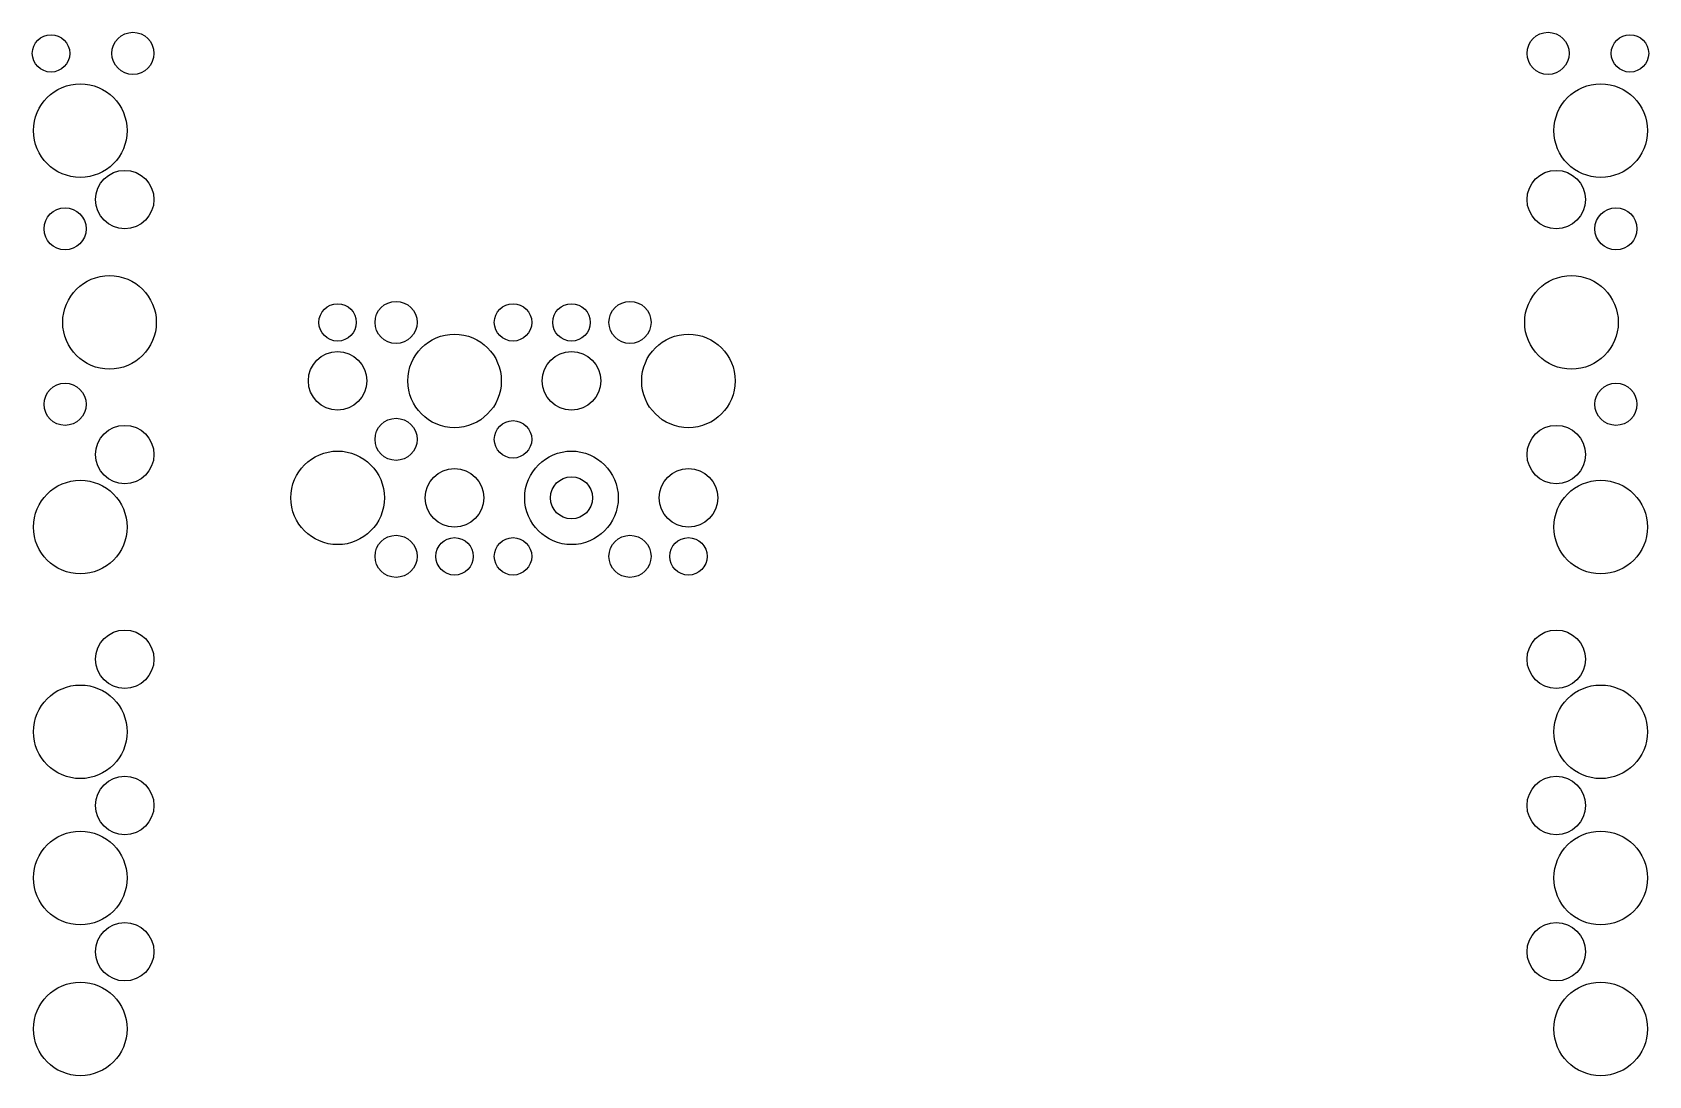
# Model space of a CAD drawing. Extents: x -691 to 691, y -444 to 448.
import ezdxf

# ---------------------------------------------------------------- set-up
doc = ezdxf.new("R2010")
doc.units = 0

msp = doc.modelspace()

# ---------------------------------------------------------------- linework, layer by layer
for centre, radius in [((-675, 430), 16), ((-605, 430), 18), ((605, 430), 18), ((675, 430), 16), ((-650, 364), 40), ((650, 364), 40), ((-612, 305), 25), ((612, 305), 25), ((-663, 280), 18), ((663, 280), 18), ((-625, 200), 40), ((625, 200), 40), ((-430, 200), 16), ((-380, 200), 18), ((-280, 200), 16), ((-230, 200), 16), ((-180, 200), 18), ((-330, 150), 40), ((-130, 150), 40), ((-430, 150), 25), ((-230, 150), 25), ((-663, 130), 18), ((663, 130), 18), ((-612, 87), 25), ((-380, 100), 18), ((-280, 100), 16), ((612, 87), 25), ((-430, 50), 40), ((-230, 50), 40), ((-330, 50), 25), ((-130, 50), 25), ((-650, 25), 40), ((-230, 50), 18), ((650, 25), 40), ((-380, 0), 18), ((-330, 0), 16), ((-280, 0), 16), ((-180, 0), 18), ((-130, 0), 16), ((-612, -88), 25), ((612, -88), 25), ((-650, -150), 40), ((650, -150), 40), ((-612, -213), 25), ((612, -213), 25), ((-650, -275), 40), ((650, -275), 40), ((-612, -338), 25), ((612, -338), 25), ((-650, -404), 40), ((650, -404), 40)]:
    msp.add_circle(centre, radius)

doc.saveas('drawing.dxf')
